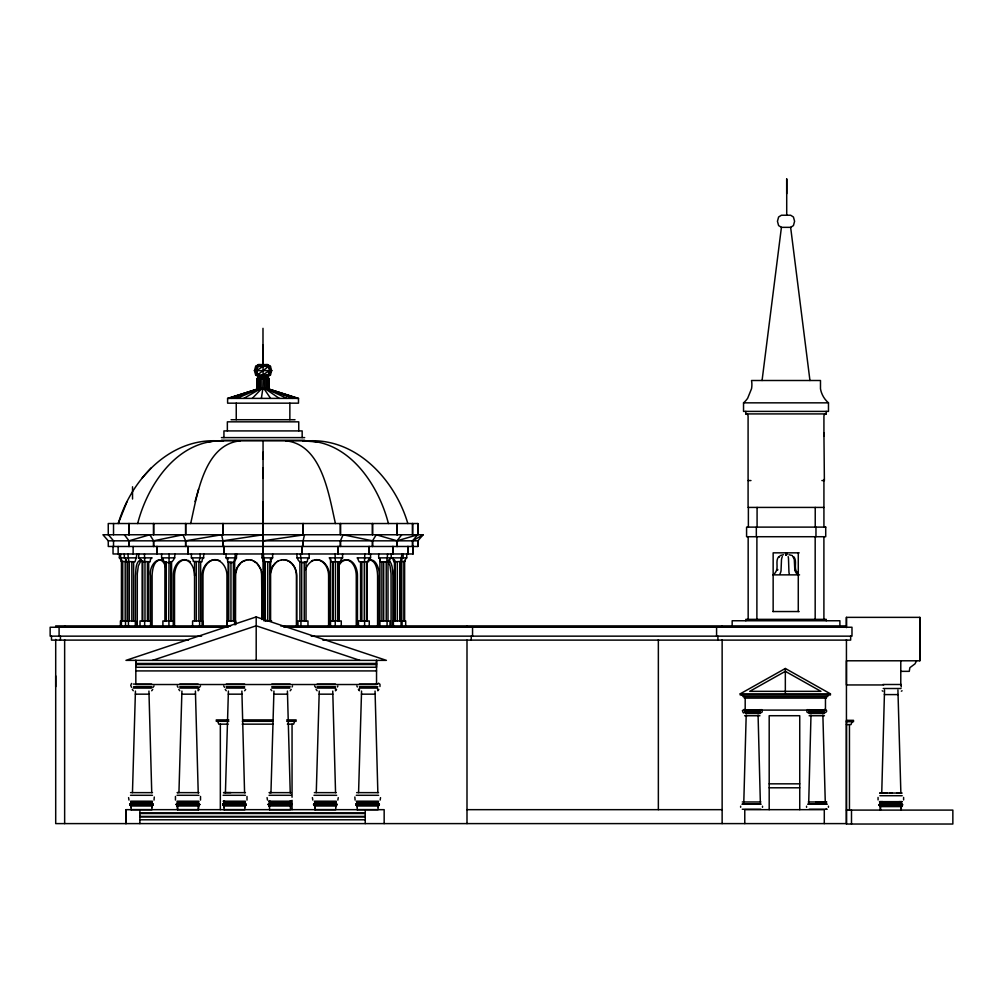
<?xml version="1.0" encoding="UTF-8"?>
<svg xmlns="http://www.w3.org/2000/svg" width="1003" height="1003" viewBox="0 0 1003 1003"><rect width="100%" height="100%" fill="white"/><g stroke="black" fill="none" stroke-linecap="round" stroke-linejoin="round"><path stroke-width="1.5" d="M55.704 686.742L55.704 675.884M125.964 809.672L125.964 823.601L125.964 809.672L384.162 809.672L384.162 823.601M131.092 809.697L130.979 805.986L131.105 806.876M131.105 801.723L131.105 803.152L131.105 801.71L151.904 801.723L151.904 803.152L151.904 801.736M138.727 557.869L152.105 557.869L150.964 558.746A3.623 3.586 -87.4 0 0 150.387 559.762L150.174 561.768L140.696 561.367A4.188 4.162 -89.6 0 0 140.558 560.15L140.445 559.762A3.623 3.586 88.1 0 0 139.868 558.746L138.727 557.869L138.727 553.969M140.019 625.985L140.019 620.957L150.814 620.957L150.814 625.985M142.138 620.957L142.138 561.768M142.79 620.957L142.79 561.768M144.658 625.985L144.658 620.957M144.47 553.969L144.72 561.768M144.984 620.957L144.984 561.768M147.428 620.957L147.428 561.768M148.695 620.957L148.695 561.768M150.563 625.684L150.563 575.772C148.356 565.002 161.408 551.023 165.758 567.748M151.904 806.876L152.03 806.011L151.904 809.697L131.092 809.672M152.105 625.684L152.105 575.772C152.255 569.942 153.71 559.624 161.32 559.862M162.749 558.746L161.608 557.869L161.608 553.969M162.9 625.985L162.9 620.957L173.657 620.957L173.657 625.985M165.006 620.957L165.006 561.768M165.658 620.957L165.658 561.768M166.272 620.957L166.272 561.768M168.717 620.957L169.093 553.969M168.93 625.985L168.93 620.957M170.899 620.957L170.899 561.768M171.563 620.957L171.563 561.768M173.343 625.684L173.343 575.772C173.03 568.425 177.669 558.132 186.52 559.862M174.522 625.684L174.522 575.772C174.56 569.528 177.042 561.667 183.75 559.862M162.749 558.746A3.623 3.598 -87.2 0 1 163.326 559.762L163.527 560.552A4.213 4.162 89.8 0 1 163.539 561.768C171.877 564.388 174.698 560.614 174.948 553.969M177.569 809.697L177.456 806.011L177.569 809.672L198.381 809.697L198.506 806.011L198.381 809.697M177.581 801.723L177.581 803.152L177.581 801.71L198.381 801.723L198.381 803.152L198.381 801.736M203.22 558.232L202.731 558.746A3.623 3.36 89 0 0 202.192 559.762L201.992 561.768L193.24 561.367A4.188 3.862 89.9 0 0 193.128 560.138L193.002 559.762A3.623 3.348 -89.3 0 0 192.463 558.746L191.397 557.869L191.397 553.969M192.601 625.985L192.601 620.957L202.606 620.957L202.606 625.985M194.569 621.007L194.544 561.768M196.337 620.957L196.337 561.768M198.87 620.957L198.87 561.768M199.622 625.985L199.622 620.957M200.111 553.969L200.111 557.869A2.909 1.091 -89.1 0 0 199.773 558.483L199.371 560.552A4.125 1.617 -90 0 0 199.371 561.768M200.65 620.957L200.65 561.768M202.217 625.684L202.217 575.772C201.377 566.57 210.592 555.9 220.058 560.94M202.97 625.684L202.97 575.772C202.894 569.065 206.593 561.279 213.714 559.862M203.509 558.032L203.797 553.969M224.058 809.697L223.932 805.986L224.058 806.876M224.058 801.723L224.058 803.152L224.058 801.71L244.857 801.723L244.857 803.152L244.857 801.736M236.683 553.969C236.495 559.248 235.041 564.852 227.631 561.768A4.213 3.285 89.9 0 0 227.618 560.552L227.455 559.762A3.623 2.896 -89.4 0 0 226.979 558.759L226.076 557.869L226.076 553.969M226.941 625.684L226.941 575.772C227.104 568.601 222.541 559.95 214.579 559.724M227.104 625.985L227.104 620.957L235.655 620.957L235.655 624.731M229.248 398.392L257.169 389.214L227.606 398.392L227.606 403.168L298.493 403.168L298.493 398.392L268.954 389.126M228.107 620.957L228.107 561.768M228.759 620.957L228.759 561.768M230.953 620.957L230.953 561.768M233.398 620.957L233.398 561.768M234.652 624.731L234.664 561.768M235.254 624.129L235.254 575.772C235.178 569.228 238.839 562.332 245.346 560.263M235.504 624.129L235.617 573.678L237.285 567.748L240.695 563.034M235.429 553.969L234.727 558.746A3.636 2.207 -89.9 0 0 234.389 559.774A4.15 2.495 -89.8 0 0 234.238 560.953A4.087 2.52 90 0 0 234.238 561.768M244.857 806.876L244.983 806.011L244.857 809.697L224.058 809.672M261.783 619.453L261.783 575.772C261.796 569.905 258.975 563.711 253.596 560.94M262.034 619.453L261.582 571.622M272.628 553.969L272.628 557.869A2.909 2.282 -88.7 0 0 271.913 558.47L271.086 560.552A4.125 3.297 -90 0 0 271.073 561.768L263.563 561.768L262.723 558.47A2.909 2.294 88.8 0 0 262.009 557.869L262.009 553.969M263.049 619.453L263.049 557.091M263.049 477.904L263.049 440.831M262.987 345.17L262.987 364.59L262.987 328.332M263.275 553.969L263.977 558.746A3.623 2.232 -89.7 0 1 264.316 559.762L264.403 560.15A4.188 2.533 89.9 0 1 264.504 561.367L264.466 561.768M264.04 620.957L264.04 561.768M265.306 620.957L265.306 561.768M267.751 620.957L267.751 561.768M269.594 801.723L269.594 803.152L269.594 801.71L290.394 801.723L290.394 803.152L290.394 801.736M269.581 809.697L269.456 805.986L269.581 806.876M269.945 620.957L269.945 561.768M270.597 620.957L270.597 561.768M290.394 806.876L290.519 806.011L290.394 809.697L269.581 809.672M296.449 625.684L296.449 575.772C296.499 569.34 292.989 562.42 286.62 560.263M296.712 625.684L296.712 575.772C296.813 568.751 292.362 560.878 284.915 559.862M309.162 553.969L309.162 557.869L308.097 558.746A3.636 3.36 -89.7 0 0 307.57 559.762A4.15 3.824 -89.7 0 0 307.344 560.953A4.087 3.786 89.9 0 0 307.369 561.768C299.182 564.488 297.076 560.213 296.763 553.969M297.966 625.985L297.966 620.957L307.971 620.957L307.971 625.985M299.91 620.957L299.91 561.768M300.449 553.969L300.887 558.746A3.623 1.429 -89.6 0 1 301.088 559.787L301.188 560.552A4.213 1.53 90 0 1 301.201 561.768M300.938 625.985L300.938 620.957M301.702 620.957L301.702 561.768M303.107 540.83L303.107 546.472L303.119 540.83L304.486 534.762L263.049 540.83M304.235 620.957L304.235 561.768M306.015 620.957L306.015 561.768M314.904 809.697L314.779 805.986M314.917 801.723L314.917 803.152L314.917 801.71L335.717 801.723L335.717 803.152L335.717 801.736M314.904 806.851L314.904 809.672L335.717 809.697L335.842 806.011L335.717 806.876M328.595 625.684L328.595 575.772C328.671 569.065 324.959 561.279 317.851 559.862M329.335 625.684L329.335 575.772C329.711 567.798 323.555 558.207 314.616 559.862M330.514 625.985L330.514 558.646M332.62 620.957L332.62 561.768M333.272 620.957L333.272 561.768M335.24 625.985L335.24 620.957M335.077 553.969L335.341 561.768M335.466 620.957L335.466 561.768M337.911 620.957L337.911 561.768M338.512 620.957L338.512 561.768M339.164 620.957L339.164 561.768M340.431 540.83L340.443 546.472L340.443 540.83L343.089 534.762L372.502 540.83L376.263 534.762L397.1 540.83L417.699 534.762L412.559 540.83L412.559 546.472L412.572 540.83L423.153 534.762L102.945 534.762L108.274 540.83L108.274 546.472L417.85 546.472L417.85 540.83L423.141 534.762M341.271 625.985L341.271 620.957L330.514 620.957M329.536 558.032A2.909 2.871 84.7 0 1 330.112 558.47L331.153 561.768L340.631 561.768A4.125 4.087 -89.8 0 1 340.644 560.552L341.672 558.47A2.909 2.871 -84.1 0 1 342.562 557.869L342.562 553.969M356.266 625.684L356.266 575.772C356.241 569.528 353.746 561.667 347.038 559.862M357.206 809.697L357.206 806.851M357.218 801.723L357.206 803.152L357.218 801.71L378.018 801.723L378.018 803.152L378.018 801.736M357.457 625.684L357.457 575.772C357.595 568.889 353.883 559.273 345.659 559.724M358.46 625.985L358.46 620.957L369.254 620.957L369.254 625.985M360.579 620.957L360.579 561.768M361.23 620.957L361.23 561.768M361.845 620.957L361.845 561.768M364.29 620.957L364.29 561.768M364.616 625.985L364.616 620.957M364.804 553.969L364.553 560.552A4.213 0.639 90 0 0 364.54 561.78M366.484 620.957L366.484 561.768M367.136 620.957L367.136 561.768M357.482 558.032L359.099 561.768L368.615 561.768A4.087 4.05 -89.8 0 1 368.577 560.953A4.15 4.125 88.9 0 1 368.828 559.762A3.636 3.611 89.2 0 1 369.405 558.746L370.546 557.869L370.546 553.969M377.592 625.684L377.592 575.772C377.454 569.942 376 559.624 368.377 559.862M358.372 689.412L359.4 690.741L359.4 688.083L377.504 688.096L377.818 690.766L378.846 689.437M378.018 806.876L378.144 806.011L378.006 809.697L357.206 809.672M391.208 553.969L391.208 557.869A2.909 2.696 87.8 0 0 390.368 558.47L389.415 560.552A4.125 3.786 89.9 0 0 389.39 561.768L380.501 561.768L379.535 558.47A2.909 2.696 -88 0 0 378.695 557.869L378.695 553.969M379.134 625.684L379.134 575.772C380.087 569.453 374.821 554.747 366.922 561.868M379.911 625.985L379.911 558.646M381.892 620.957L381.892 561.768M383.685 620.957L383.685 561.768M386.218 620.957L386.218 561.768M387.083 625.985L387.083 620.957M387.597 553.969L387.145 558.746A3.623 1.354 -89.7 0 0 386.92 559.762L386.882 560.15A4.188 1.63 89.9 0 0 386.857 561.354L386.845 561.768M387.998 620.957L387.998 561.768M389.991 625.985L389.991 620.957L379.911 620.957M391.107 625.684L391.057 573.678L390.042 566.005L387.948 560.94M392.9 625.684L392.9 575.772C392.499 570.456 392.875 563.623 388.449 559.862M393.389 625.985L393.389 620.957L405.688 620.957L405.688 625.985M394.329 621.007L394.467 569.629M394.455 620.957L394.455 561.768M395.119 620.957L395.119 561.768M397.301 620.957L397.301 561.768M397.1 540.83L397.1 546.472L397.1 540.83L401.689 534.762M399.746 620.957L399.746 561.768M401.012 561.768L401.087 625.985M401.89 553.969L401.187 558.746A3.623 2.169 -89.6 0 0 400.824 559.749L400.711 560.552A4.213 2.633 90 0 0 400.699 561.768M402.078 625.985L402.078 620.957M403.131 553.969L403.131 557.869L402.203 558.746A3.636 2.896 89.8 0 0 401.739 559.762A4.15 3.31 89.8 0 0 401.539 560.953A4.087 3.222 -90 0 0 401.576 561.768M413.06 553.969L413.06 546.472L413.06 553.969L113.038 553.969L113.038 546.472M417.837 546.472L417.837 540.83L108.249 540.83M417.837 523.528L417.837 534.762L417.85 523.528L108.249 523.528L108.274 534.762M786.716 193.704L786.716 178.973L786.716 215.231M846.432 625.809L846.432 617.359L919.801 617.359L919.801 660.789L846.432 660.789L846.432 684.949L883.693 684.949M849.453 810.098L849.453 724.592M880.446 807.302L880.446 810.111L880.308 806.437M880.433 802.137L880.433 803.566L880.433 802.149L901.246 802.149L901.246 803.566L901.246 802.137M900.782 684.949L900.782 660.789M919.801 660.789L919.801 617.359M808.731 801.986L810.988 715.076M743.8 801.974L746.194 715.076M132.459 792.633L135.443 691.067M178.935 792.633L181.919 691.067M225.424 792.633L228.408 691.067M270.948 792.633L273.932 691.067M316.271 792.633L319.255 691.067M358.572 792.633L361.556 691.067M881.737 793.06L884.533 689.939M828.44 807.277L828.44 806.186M128.585 797.611L128.973 800.068M267.074 797.611L267.462 800.068M312.397 797.611L312.786 800.068M740.64 806.186L740.628 807.277M762.518 807.302L762.518 806.211M806.55 806.211L806.55 807.302M152.732 689.437L151.704 690.766M199.208 689.437L198.18 690.766L198.18 688.096L179.775 688.083M245.685 689.437L244.657 690.766M291.221 689.437L290.193 690.766M336.544 689.437L335.516 690.766L335.516 688.096L317.098 688.083M762.067 380.501L781.425 227.342L778.604 225.575L777.45 221.287L778.604 217.012L781.4 215.231L790.64 215.231L793.436 217.012L794.589 221.287L793.436 225.575L790.64 227.342L781.4 227.342M901.246 807.29L901.246 810.111L901.371 806.437M261.369 398.392L262.836 388.662M270.296 573.678L272.916 566.005L276.815 561.868M190.658 523.541C197.202 495.294 203.985 444.567 240.206 440.831M902.211 805.635L902.374 804.832L902.211 805.66L879.481 805.66L879.305 804.832L879.481 805.66M153.045 804.406L152.87 805.233L153.033 804.406L152.87 805.233L130.139 805.221L129.964 804.406L130.139 805.221M199.522 804.406L199.346 805.233L199.522 804.406L199.346 805.233L176.616 805.221L176.44 804.406L176.616 805.221M245.823 805.233L245.998 804.406L245.823 805.233L223.092 805.221L222.929 804.406L223.092 805.221M378.971 805.233L379.147 804.406L378.971 805.233L356.253 805.221L356.078 804.406L356.253 805.221M291.522 804.406L291.359 805.233L268.628 805.221L268.453 804.406L268.628 805.221M336.845 804.406L336.682 805.233L313.952 805.221L313.776 804.406L313.952 805.221M258.435 376.702L256.517 370.646L258.435 364.59L267.676 364.59L270.471 366.371L271.625 370.646L270.471 374.934L267.676 376.702L258.435 376.702L255.64 374.934L254.486 370.646L255.64 366.371L258.435 364.59M267.676 376.702L269.594 370.646L267.676 364.59M354.849 796.996L355.087 800.068M878.064 797.435L878.064 799.943M903.615 799.943L903.615 797.423M405.362 559.762L405.262 560.15A4.188 3.348 89.9 0 0 405.174 561.367L393.903 561.768L392.599 558.032M777.613 570.218L777.814 569.491M270.371 571.622L270.935 569.629M195.033 501.613L198.556 489.188M137.662 523.541C147.842 483.922 177.932 439.289 223.481 440.831M154.036 685.989L152.82 687.569M200.525 685.989L199.296 687.569M292.525 685.989L292.074 686.992M337.848 685.989L337.409 686.992M379.974 686.528L379.974 684.284L378.482 683.156M152.581 805.233L152.331 806.011L130.678 805.986L130.428 805.221M199.058 805.233L198.807 806.011L177.155 805.986L176.904 805.233L177.155 805.998M245.534 805.233L245.284 806.011L223.631 805.986L223.381 805.221M291.071 805.233L290.82 806.011L269.168 805.986L268.904 805.233L269.168 805.998M336.394 805.233L336.143 806.011L336.394 805.233L336.143 806.011L314.491 805.986L314.24 805.221M378.444 806.011L378.695 805.233L378.444 806.011L356.78 805.986L356.529 805.233L356.78 805.998M294.656 721.307L293.603 724.153L287.372 724.166M852.074 721.721L851.02 724.567L846.432 724.592M305.564 569.629C307.094 564.589 311.381 559.762 316.986 559.724M135.994 558.47L135.016 561.768L120.937 561.367A4.188 3.348 -89.9 0 0 120.824 560.15L120.736 559.762A3.623 2.859 89.6 0 0 120.285 558.746M823.977 711.202L824.441 710.099L808.857 710.111L808.857 712.318L824.453 712.306L823.977 711.202L809.333 711.215M745.091 711.202L744.615 712.306L760.211 712.318L760.211 710.111L744.627 710.099L745.091 711.202L759.735 711.215M154.036 800.093L154.286 797.021M200.512 800.093L200.525 796.457M247.001 800.093L247.001 796.457M337.848 800.093L338.249 797.636M380.15 800.093L380.538 797.636M782.34 556.602L782.064 557.242A6.281 3.21 89.9 0 0 781.425 561.141L781.024 570.933A8.952 4.651 89.3 0 1 780.184 573.503L779.883 573.967M175.462 796.432L175.45 800.068M127.03 501.613L118.266 523.541C130.979 480.174 169.093 438.461 217.363 440.831L308.761 440.831C357.018 438.461 395.144 480.174 407.832 523.541M828.378 694.979L827.6 696.583L743.06 696.583L742.283 694.979M916.604 660.789L914.962 663.886L909.884 667.659L909.282 671.346L900.782 671.346M271.7 567.748L275.11 563.034M338.412 566.005L341.534 561.868L345.458 559.862M269.594 370.646L259.79 376.702L254.486 370.646L259.79 364.59L263.062 366.371L256.517 370.646M266.322 376.702L271.625 370.646L266.322 364.59L264.14 365.782M779.143 557.242L779.607 556.602M778.792 556.602C774.905 560.978 778.98 567.61 775.57 572.262A8.977 8.688 90 0 1 774.103 573.979M880.183 803.553L879.067 804.807L902.612 804.807L901.496 803.553L880.183 803.553L879.067 804.832M129.738 804.393L130.841 803.152L152.168 803.152L153.271 804.406L129.738 804.393L130.841 803.152M176.215 804.393L177.318 803.127L198.644 803.152L199.747 804.406L176.215 804.393L177.318 803.152M222.691 804.393L223.794 803.127L245.121 803.152L246.224 804.406L222.691 804.393L223.794 803.152M268.215 804.393L269.331 803.127L290.657 803.152L291.76 804.406L268.215 804.393L269.331 803.152M313.55 804.393L314.654 803.127L335.98 803.152L337.083 804.406L313.55 804.393L314.654 803.152M355.839 804.393L356.955 803.152L378.269 803.152L379.385 804.406L355.839 804.393L356.955 803.152M142.175 477.904L151.177 467.912M141.047 560.263L138.314 566.005L137.298 573.678L137.261 625.684M252.254 398.392L261.971 388.387M824.441 709.56C821.319 715.44 830.371 711.315 824.805 709.359M807.565 709.572C804.343 713.71 812.267 713.71 809.032 709.572M902.061 690.791L901.333 691.18M131.569 683.444L130.703 685.388L131.569 687.331M760.036 709.572C756.801 713.71 764.737 713.71 761.503 709.572M257.483 374.934L268.641 366.371L263.062 364.59L263.062 376.702L268.641 374.934M340.343 561.868L342.901 560.263L346.837 559.724M136.245 558.232L136.822 553.969M406.729 553.969L406.729 557.869L405.814 558.746A3.623 2.846 -89.6 0 0 405.35 559.762M241.886 561.868L247.039 559.862M276.552 561.868L278.37 560.94M243.867 398.392L260.492 388.763M740.227 693.825L785.336 668.487L830.434 693.825L830.434 694.979L740.227 694.979L740.227 693.825L830.434 693.825M780.071 555.587L783.481 554.722M311.507 560.94L313.036 560.263M236.796 398.392L260.291 388.449M278.119 560.94L281.718 559.862M254.524 390.455L257.357 389.39M257.859 378.632L260.454 377.667M231.505 398.392L258.749 388.788M256.191 616.933L125.964 660.363L386.406 660.363L256.191 616.933L256.191 660.363M152.519 660.363L256.191 625.797L359.864 660.363M261.582 377.191L257.169 378.632L256.969 389.289M257.019 378.632L263.049 376.702L269.218 378.632L256.831 378.632L256.831 389.289L269.268 389.289M228.371 398.392L258.711 388.662M256.881 378.632L263.049 376.702L269.08 378.632L269.13 389.289M208.95 441.934L213.288 441.082M263.049 534.762L222.979 540.83L222.979 546.472L222.979 540.83L221.613 534.762L185.655 540.83L182.997 534.762L153.597 540.83L149.836 534.762L128.998 540.83L124.397 534.762M246.788 559.862L248.769 559.724M281.454 559.862L283.448 559.724M826.209 411.393L826.209 413.913L825.068 414.226A2.357 2.332 -89 0 0 824.391 414.828L824.228 415.079A2.332 2.307 -88.2 0 0 823.927 416.245L823.927 436.104M883.242 688.509L901.02 688.509M879.869 795.718L902.198 795.718M900.932 793.06L901.81 793.06L896.632 793.06M881.9 793.06L879.869 793.06L883.154 793.06M881.587 793.06L883.217 793.06M897.923 689.939L900.87 793.06L898.487 793.06M809.133 715.753L824.453 715.741M130.54 792.633L152.494 792.646M314.353 792.633L336.231 792.646M356.654 792.633L378.532 792.646M882.816 801.648L879.481 801.66L902.198 801.66L898.876 801.66M742.295 801.974L760.863 801.986M808.205 804.005L826.723 803.98M760.813 804.005L742.859 803.992M807.879 804.243L827.111 804.218M255.64 366.371L270.471 366.371M254.486 370.646L271.625 370.646M255.64 374.934L270.471 374.934M227.606 398.392L298.493 398.392M743.536 402.842L828.478 402.842L828.478 411.393L743.536 411.393L743.536 402.842A23.821 23.821 0 0 0 747.674 398.229L751.535 388.725A24.11 24.11 0 0 0 751.799 382.544L751.523 380.501L820.492 380.501L820.479 388.725A24.059 24.059 0 0 0 821.52 392.725A23.909 23.909 0 0 0 828.478 402.842M745.806 411.393L745.806 413.913L826.209 413.913M231.079 419.73L295.02 419.73M823.927 433.008L824.378 480.55L821.896 480.55M221.412 437.609L304.686 437.609M221.412 440.267L304.686 440.267M748.088 480.55L750.971 480.55M823.927 507.418L748.088 507.418L748.088 416.245A2.345 2.319 88.7 0 0 747.787 415.079L747.423 414.603A2.244 2.219 87 0 0 746.683 414.089L745.806 413.913M799.153 552.841L773.15 552.841L773.15 611.542M785.675 554.722L786.778 554.722L786.716 552.841M788.972 554.722L792.383 555.587M119.357 553.969L119.357 557.869L136.822 557.869M161.608 557.869L174.948 557.869M191.397 557.869L203.797 557.869M226.076 557.869L236.683 557.869M262.009 557.869L272.628 557.869M296.763 557.869L309.162 557.869M329.222 557.869L342.562 557.869M357.168 557.869L370.546 557.869M378.695 557.869L391.208 557.869M392.349 557.869L406.729 557.869M393.602 559.398L394.706 560.15M393.891 560.552L394.756 560.552L393.815 560.15M772.912 574.869L799.541 574.869M772.899 611.542L799.178 611.542M265.557 620.957L271.6 620.957M230.677 625.91L55.704 625.91L55.704 627.251M280.652 625.91L846.432 625.91M228.233 627.251L50.15 627.251L50.15 636.153L201.603 636.153M283.824 627.251L851.986 627.251L851.986 636.153L311.231 636.153M188.501 640.115L51.479 640.115L51.479 636.153M322.828 640.115L850.657 640.115L850.657 636.153M135.831 663.459L376.539 663.459M135.831 664.538L376.539 664.538M135.831 670.919L376.539 670.919M882.928 684.497L901.333 684.497M290.193 686.716L271.775 686.691M289.88 688.096L271.775 688.083M135.355 694.164L149.021 694.164M181.831 694.164L195.497 694.164M228.308 694.164L241.974 694.164M273.844 694.164L287.51 694.164M319.167 694.164L332.833 694.164M361.469 694.164L375.135 694.164M884.395 694.59L898.061 694.59M809.133 713.497L824.453 713.484M228.797 719.903L216.284 719.903L216.284 721.307L228.797 721.307M242.889 719.903L272.615 719.903M286.708 719.903L296.098 719.903L296.098 721.307L286.708 721.307M242.337 721.307L273.117 721.307M846.432 721.721L853.503 721.721L853.503 720.33L846.432 720.33L846.432 824.027L952.85 824.027L952.85 810.098L846.432 810.098M228.12 724.166L218.767 724.153L217.714 721.307M242.149 724.153L273.343 724.153M769.188 783.832L799.742 783.832M769.188 787.794L799.742 787.794M889.661 793.047L897.773 793.047M884.333 793.06L892.068 793.047M882.251 793.06L884.934 793.06M884.884 793.06L886.991 793.047M313.964 795.291L336.682 795.304M356.266 795.291L378.595 795.304M130.54 795.291L152.481 795.304M177.017 795.291L198.958 795.304M223.105 795.291L245.434 795.304M269.03 795.291L291.359 795.304M130.54 801.221L152.481 801.247M177.017 801.221L198.958 801.247M245.434 801.247L223.105 801.221L224.622 801.221M314.34 801.221L336.293 801.247M356.253 801.221L378.582 801.247M808.945 801.986L808.255 801.986L826.785 801.974L816.053 801.986M741.957 804.218L760.863 804.243M742.283 809.245L760.863 809.271M809.17 809.271L827.111 809.245L825.82 809.258M466.997 809.672L722.135 809.672M139.881 813.044L365.255 813.044M139.881 813.496L365.255 813.496M139.881 816.417L365.255 816.417M139.881 816.868L365.255 816.868M139.881 819.79L365.255 819.79M133.299 684.084L151.704 684.096M179.775 684.084L198.193 684.096M226.252 684.084L244.669 684.096M271.775 684.084L290.193 684.096M317.111 684.084L335.516 684.096M359.4 684.084L377.818 684.096M226.565 686.691L227.48 686.691M243.428 686.704L244.356 686.716M317.098 686.691L335.516 686.716M359.4 686.691L377.818 686.716M151.704 686.716L133.612 686.691M179.775 686.691L198.18 686.716M226.252 686.691L244.669 686.716M151.39 688.096L133.286 688.083M226.252 688.083L244.657 688.096M745.668 713.484L760.211 713.497M759.935 715.753L744.615 715.741M745.655 715.741L746.896 715.741M177.895 792.633L177.092 792.633L198.97 792.646L198.08 792.646M230.828 792.633L223.493 792.633L245.447 792.646L244.569 792.646L241.886 691.067M269.707 792.633L269.03 792.633L290.97 792.646L290.08 792.646M270.421 792.633L271.086 792.633M289.829 801.247L291.346 801.247L268.628 801.221L270.158 801.221M899.917 793.06L900.87 793.06M291.785 441.082L285.893 440.831C322.113 444.592 328.884 495.294 335.441 523.541M283.185 559.724L285.178 559.862M248.518 559.724L250.499 559.862M183.95 559.724C191.535 560.313 194.607 569.215 194.569 575.772M882.928 691.18L882.201 690.791M317.098 690.741L316.07 689.412M271.775 690.741L270.747 689.412M226.239 690.741L225.224 689.412M179.763 690.741L178.747 689.412M133.286 690.741L132.271 689.412M317.161 441.947L302.63 440.831C348.166 439.301 378.256 483.935 388.424 523.541M141.247 559.862C135.104 561.141 136.082 570.807 135.455 575.772L135.455 625.684M250.248 559.862L252.204 560.263M268.829 389.126L297.728 398.392M267.462 388.725L296.85 398.392M265.795 377.667L268.541 378.632M268.779 389.302L293.152 397.878M267.312 388.863L292.901 398.392M251.954 560.263L256.843 563.034L261.031 569.629M265.331 377.667L267.613 378.632M269.957 390.205L274.107 391.96M265.858 388.587L286.921 398.392M187.887 560.263L190.445 561.868M315.795 687.556L314.578 685.964M119.357 557.869L120.285 558.746M162.361 560.263L164.329 561.868M265.557 388.988L279.31 398.392M224.522 687.331L223.719 685.964M178.045 687.331L177.243 685.964M797.021 573.967L796.119 572.876A8.989 7.711 89.5 0 1 794.865 570.206M901.496 803.566L902.612 804.832M378.269 803.152L379.385 804.406M290.657 803.152L291.76 804.406M108.399 534.762L113.527 540.83L113.527 546.472M793.649 556.602C797.548 560.978 793.473 567.61 796.884 572.262M792.846 556.602L794.012 558.696A6.269 5.391 89.9 0 1 794.376 561.141L794.827 570.218M227.706 558.232L228.17 559.06M263.889 388.512L270.597 398.392M142.539 560.94L143.141 561.868M357.319 686.967L356.867 685.964M121.137 558.47L121.777 560.552A4.125 2.47 -90 0 1 121.789 561.768M125.927 559.762L126.115 560.552A4.213 3.924 -89.9 0 1 126.127 561.768M357.081 805.986L357.206 806.876M790.64 227.342L809.948 380.501M822.874 715.076L825.268 801.974M375.047 691.067L377.855 792.646M332.745 691.067L335.554 792.646M287.422 691.067L290.231 792.646M195.409 691.067L198.218 792.646M148.933 691.067L151.741 792.646M758.08 715.076L760.337 801.986M901.233 685.801L901.233 686.955M851.497 810.098L851.497 824.027M846.432 617.359L846.432 627.615M846.432 639.651L846.432 823.601L55.704 823.601L55.704 639.412M839.9 625.947L839.9 620.757L732.165 620.757L732.165 625.947M826.246 620.757L826.246 619.352L745.818 619.352L745.818 620.757M826.322 696.583L826.322 698.113L744.339 698.113L744.339 696.583M825.469 698.113L825.469 710.099L745.191 710.099L745.191 698.113M824.29 823.601L824.29 809.672L744.778 809.672L744.778 823.601M823.927 479.509L823.927 527.114M823.902 536.718L823.902 619.352M815.966 527.114L815.966 536.718M815.226 507.418L815.226 527.114M815.176 536.718L815.176 619.352M799.742 809.672L799.742 715.716L769.188 715.716L769.188 809.672M798.275 552.841L798.275 611.542M786.515 552.841L786.515 554.722M786.365 552.841L786.365 554.722M786.076 552.841L786.076 554.722M785.938 552.841L785.938 554.722M785.675 552.841L785.725 554.722M785.336 668.487L785.336 693.825M757.077 507.418L757.077 527.114M756.889 536.718L756.889 619.352M756.337 527.114L756.337 536.718M748.376 507.418L748.376 527.114M748.163 536.718L748.163 619.352M722.135 625.91L722.135 627.251M722.135 639.713L722.135 823.601M717.91 636.153L717.91 640.115M716.581 627.251L716.581 636.153M658.357 639.726L658.357 809.672M472.551 627.251L472.551 636.153M471.222 636.153L471.222 640.115M466.997 625.91L466.997 627.251M466.997 640.115L466.997 823.601M404.623 561.768L404.623 620.957M403.971 561.768L403.971 620.957M401.777 561.768L401.777 620.957M365.255 809.672L365.255 823.601M302.166 437.609L302.166 430.914L223.932 430.914L223.932 437.609M298.744 430.914L298.744 421.837L227.355 421.837L227.355 430.914M292.049 724.166L292.049 797.235M292.049 800.344L292.049 809.672M289.854 403.168L289.854 419.73M268.98 389.289L268.98 378.632L263.049 376.702L257.558 378.632L257.52 389.289M268.578 378.632L268.578 389.289M268.29 389.289L268.29 378.632L263.049 376.702L258.486 378.632L258.435 389.289M267.237 389.289L267.237 378.632L263.049 376.702L259.714 378.632L259.677 389.289M265.908 389.289L265.908 378.632L263.049 376.702L261.169 378.632L261.156 389.289M264.378 389.289L264.378 378.632L263.049 376.702L262.748 389.289M263.049 452.265L263.049 459.324M263.037 467.912L263.037 553.969L263.049 501.613M236.244 403.168L236.244 419.73M220.334 724.166L220.334 809.672M139.881 809.672L139.881 823.601M135.618 625.985L135.618 620.957L120.41 620.957L120.41 625.985M133.625 561.768L133.625 620.957M133.136 546.472L133.136 553.969M132.534 486.781L132.534 499.03M131.832 561.768L131.832 620.957M129.312 561.768L129.312 620.957M128.434 620.957L128.434 625.985M127.933 553.969L128.371 558.746A3.636 1.404 -89.9 0 1 128.61 559.749A4.15 1.617 -89.9 0 1 128.697 560.953A4.087 1.53 90 0 1 128.672 561.768M127.519 561.768L127.519 620.957M127.368 561.768L127.368 620.957M125.525 620.957L125.525 625.985M125.187 561.768L125.187 620.957M124.322 553.969L124.322 557.869L125.388 558.746A3.623 3.335 89.1 0 1 125.927 559.762M122.742 561.768L122.742 620.957M121.476 561.768L121.401 625.985M120.598 553.969L120.598 557.869A2.909 1.793 -89 0 1 121.15 558.47M118.153 546.472L118.153 553.969M113.527 523.528L113.527 534.762M64.643 625.91L64.643 627.251M64.643 639.713L64.643 823.601M60.418 636.153L60.418 640.115M59.089 627.251L59.089 636.153M404.309 561.768A4.125 2.47 90 0 1 404.284 561.367M270.308 559.762A3.623 2.232 89.5 0 1 270.522 559.06M789.348 574.092A8.989 2.332 -89.6 0 1 788.96 572.374L788.496 558.696A6.244 1.542 89.8 0 0 788.157 556.59M798.35 573.967A8.977 8.663 88 0 1 796.896 572.249M128.998 540.83L128.998 546.472L128.998 540.83M128.998 523.528L128.998 534.762L128.998 523.528M135.831 660.363L135.831 667.246L376.539 667.246L376.539 660.363L376.539 684.522L135.831 684.522L135.831 660.363M148.043 561.768L148.043 620.957L148.043 561.768M153.597 540.83L153.597 546.472L153.597 540.83M153.597 523.528L153.597 534.762L153.597 523.528M156.969 546.472L156.969 553.969L156.982 546.472M185.643 540.83L185.655 546.472L185.655 540.83M185.643 523.528L185.655 534.762L185.655 523.528M188.037 546.472L188.037 553.969L188.05 546.472M222.979 523.528L222.979 534.762L222.979 523.528M224.221 546.472L224.221 553.969L224.221 546.472M301.865 546.472L301.865 553.969L301.878 546.472M303.107 523.528L303.107 534.762L303.119 523.528M338.049 546.472L338.049 553.969L338.049 546.472M340.431 523.528L340.443 534.762L340.443 523.528M369.117 546.472L369.117 553.969L369.117 546.472M372.502 540.83L372.502 546.472L372.502 540.83M372.502 523.528L372.502 534.762L372.502 523.528M392.95 546.472L392.95 553.969L392.963 546.472M397.1 523.528L397.1 534.762L397.1 523.528M407.945 546.472L407.945 553.969L407.945 546.472M412.559 523.528L412.559 534.762L412.572 523.528M742.483 710.701C744.126 717.772 746.922 705.811 742.483 710.701M901.923 805.66L901.672 806.425L880.02 806.437L879.769 805.66L880.02 806.412L901.672 806.412L901.923 805.66M785.336 671.333L749.717 691.343L820.943 691.343L785.336 671.333M825.72 527.114L746.583 527.114L746.583 536.718L825.72 536.718L825.72 527.114"/></g></svg>
